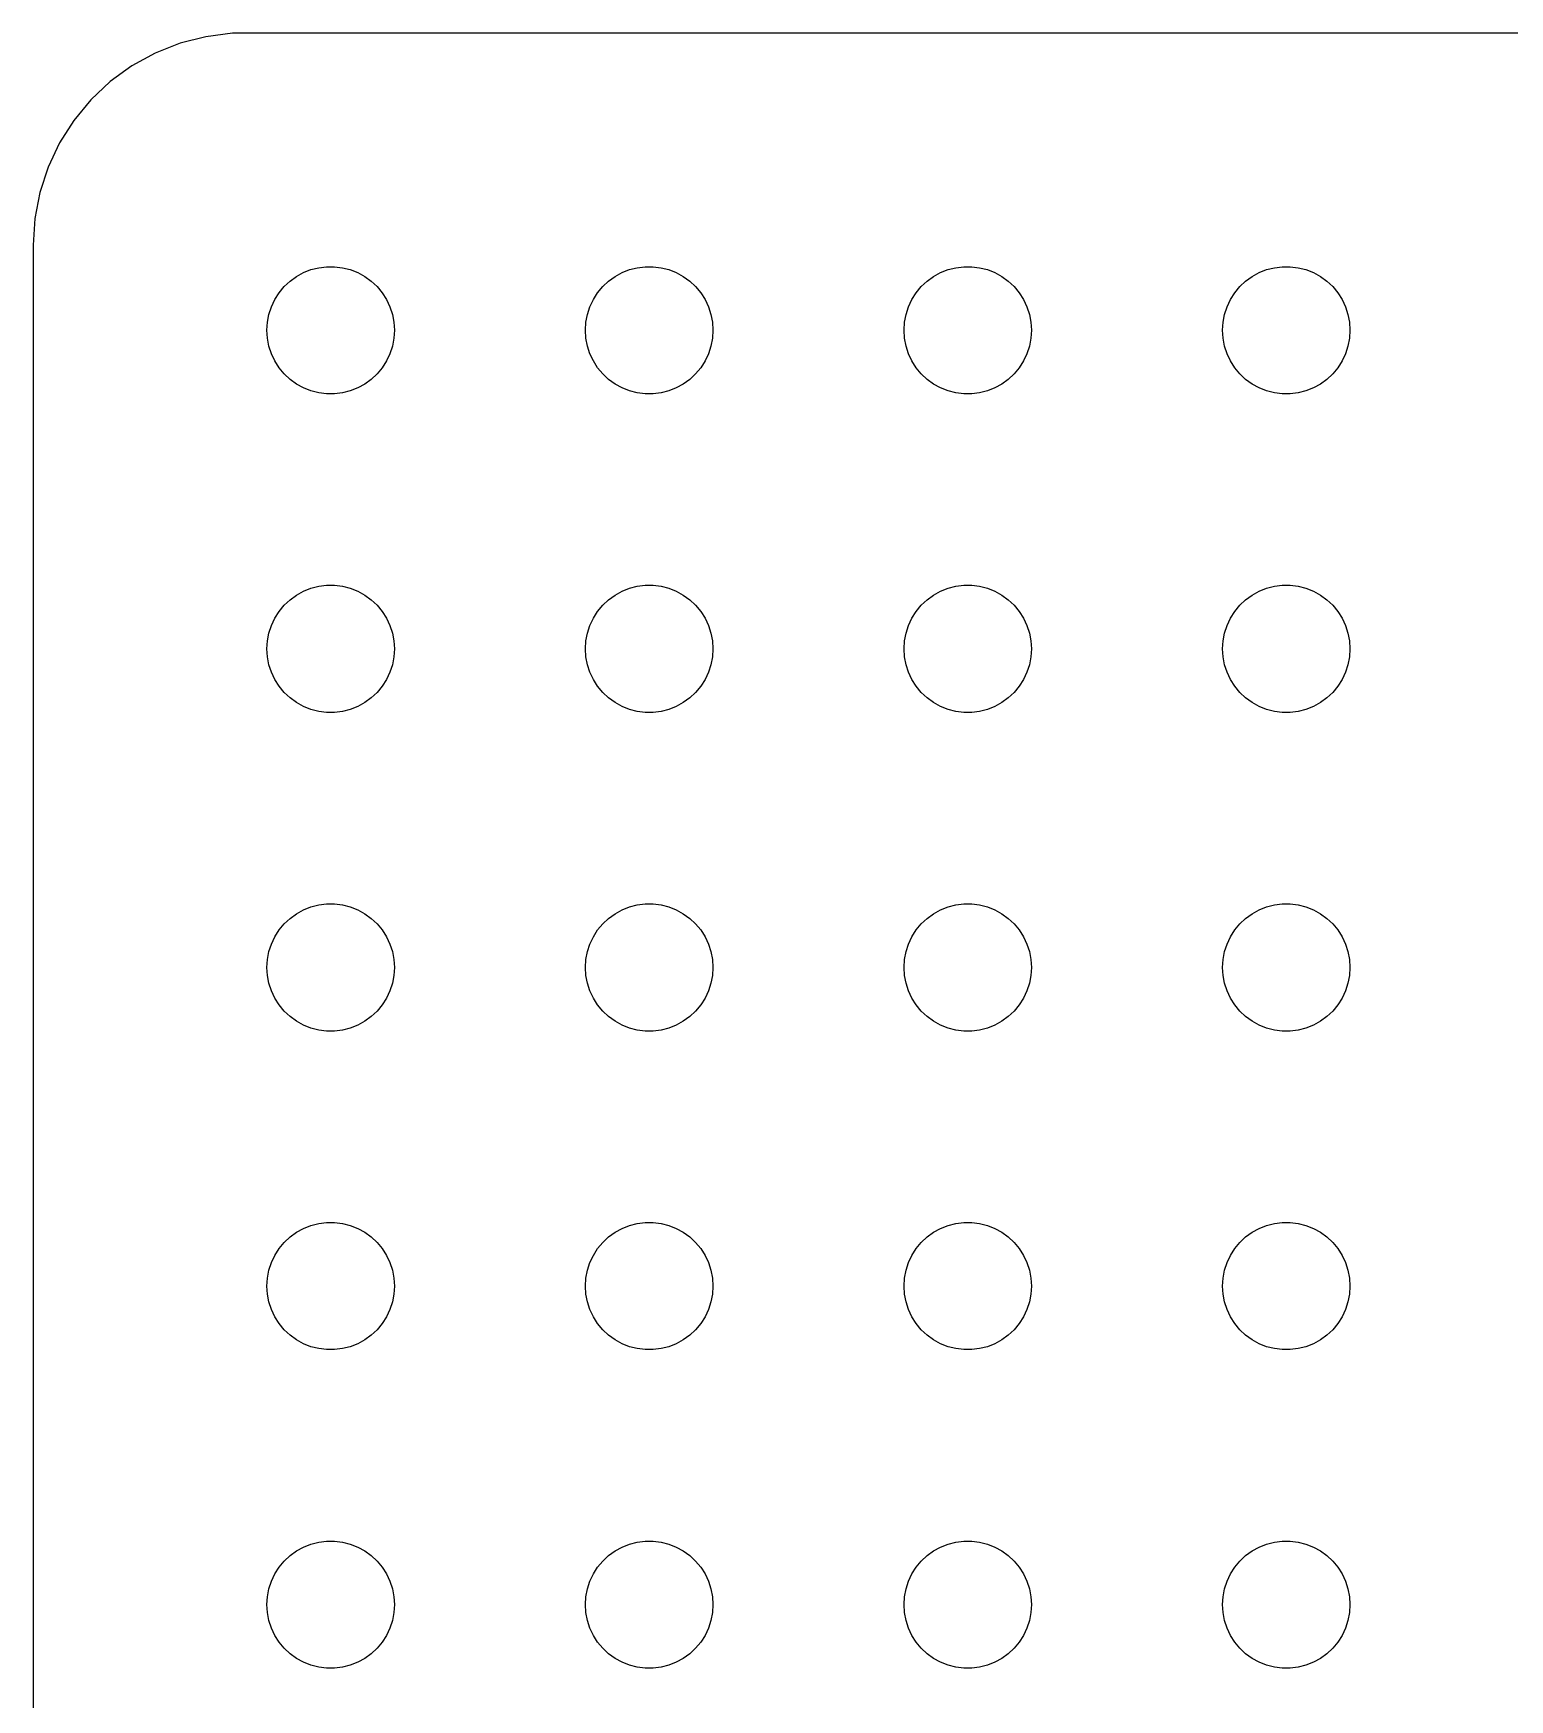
# Model space of a CAD drawing. Header units: metres. Extents: x -37 to 37, y 215 to 541.
# Drawn here: x -37 to -2.24, y 501.76 to 540.99 of the extents above; entities that cross this region are included whole.
import ezdxf

# ---------------------------------------------------------------- set-up
doc = ezdxf.new("R2010")
doc.units = ezdxf.units.M

msp = doc.modelspace()

# ---------------------------------------------------------------- linework, layer by layer
for p, q in [((-32.3139, 540.99), (-32.9369, 540.911)), ((32.3139, 540.99), (-32.3139, 540.99)), ((-33.5451, 540.755), (-34.1289, 540.524)), ((-32.9369, 540.911), (-33.5451, 540.755)), ((-34.6791, 540.222), (-35.1871, 539.853)), ((-34.1289, 540.524), (-34.6791, 540.222)), ((-35.1871, 539.853), (-35.6448, 539.423)), ((-35.6448, 539.423), (-36.0451, 538.939)), ((-36.0451, 538.939), (-36.3815, 538.409)), ((-36.3815, 538.409), (-36.6489, 537.841)), ((-36.6489, 537.841), (-36.8429, 537.243)), ((-36.8429, 537.243), (-36.9606, 536.627)), ((-36.9606, 536.627), (-37, 536)), ((-37, 536), (-37, 472)), ((-30.4635, 535.427), (-30.2811, 535.473)), ((-30.2811, 535.473), (-30.0942, 535.497)), ((-30.0942, 535.497), (-29.9058, 535.497)), ((-29.9058, 535.497), (-29.7189, 535.473)), ((-29.7189, 535.473), (-29.5365, 535.427)), ((-22.9635, 535.427), (-22.7811, 535.473)), ((-22.7811, 535.473), (-22.5942, 535.497)), ((-22.5942, 535.497), (-22.4058, 535.497)), ((-22.4058, 535.497), (-22.2189, 535.473)), ((-22.2189, 535.473), (-22.0365, 535.427)), ((-15.4635, 535.427), (-15.2811, 535.473)), ((-15.2811, 535.473), (-15.0942, 535.497)), ((-15.0942, 535.497), (-14.9058, 535.497)), ((-14.9058, 535.497), (-14.7189, 535.473)), ((-14.7189, 535.473), (-14.5365, 535.427)), ((-7.96352, 535.427), (-7.78107, 535.473)), ((-7.78107, 535.473), (-7.59418, 535.497)), ((-7.59418, 535.497), (-7.40581, 535.497)), ((-7.40581, 535.497), (-7.21892, 535.473)), ((-7.21892, 535.473), (-7.03647, 535.427)), ((-31.0934, 535.027), (-30.9561, 535.156)), ((-30.9561, 535.156), (-30.8037, 535.266)), ((-30.8037, 535.266), (-30.6387, 535.357)), ((-30.6387, 535.357), (-30.4635, 535.427)), ((-29.5365, 535.427), (-29.3613, 535.357)), ((-29.3613, 535.357), (-29.1963, 535.266)), ((-29.1963, 535.266), (-29.0439, 535.156)), ((-29.0439, 535.156), (-28.9065, 535.027)), ((-23.5934, 535.027), (-23.4561, 535.156)), ((-23.4561, 535.156), (-23.3037, 535.266)), ((-23.3037, 535.266), (-23.1387, 535.357)), ((-23.1387, 535.357), (-22.9635, 535.427)), ((-22.0365, 535.427), (-21.8613, 535.357)), ((-21.8613, 535.357), (-21.6963, 535.266)), ((-21.6963, 535.266), (-21.5439, 535.156)), ((-21.5439, 535.156), (-21.4065, 535.027)), ((-16.0934, 535.027), (-15.9561, 535.156)), ((-15.9561, 535.156), (-15.8037, 535.266)), ((-15.8037, 535.266), (-15.6387, 535.357)), ((-15.6387, 535.357), (-15.4635, 535.427)), ((-14.5365, 535.427), (-14.3613, 535.357)), ((-14.3613, 535.357), (-14.1963, 535.266)), ((-14.1963, 535.266), (-14.0439, 535.156)), ((-14.0439, 535.156), (-13.9065, 535.027)), ((-8.59344, 535.027), (-8.45613, 535.156)), ((-8.45613, 535.156), (-8.30373, 535.266)), ((-8.30373, 535.266), (-8.13866, 535.357)), ((-8.13866, 535.357), (-7.96352, 535.427)), ((-7.03647, 535.427), (-6.86133, 535.357)), ((-6.86133, 535.357), (-6.69626, 535.266)), ((-6.69626, 535.266), (-6.54385, 535.156)), ((-6.54385, 535.156), (-6.40654, 535.027)), ((-31.3947, 534.552), (-31.3145, 534.723)), ((-31.3145, 534.723), (-31.2135, 534.882)), ((-31.2135, 534.882), (-31.0934, 535.027)), ((-28.9065, 535.027), (-28.7865, 534.882)), ((-28.7865, 534.882), (-28.6855, 534.723)), ((-28.6855, 534.723), (-28.6053, 534.552)), ((-23.8947, 534.552), (-23.8145, 534.723)), ((-23.8145, 534.723), (-23.7135, 534.882)), ((-23.7135, 534.882), (-23.5934, 535.027)), ((-21.4065, 535.027), (-21.2865, 534.882)), ((-21.2865, 534.882), (-21.1855, 534.723)), ((-21.1855, 534.723), (-21.1053, 534.552)), ((-16.3947, 534.552), (-16.3145, 534.723)), ((-16.3145, 534.723), (-16.2135, 534.882)), ((-16.2135, 534.882), (-16.0934, 535.027)), ((-13.9065, 535.027), (-13.7865, 534.882)), ((-13.7865, 534.882), (-13.6855, 534.723)), ((-13.6855, 534.723), (-13.6053, 534.552)), ((-8.89465, 534.552), (-8.81445, 534.723)), ((-8.81445, 534.723), (-8.71352, 534.882)), ((-8.71352, 534.882), (-8.59344, 535.027)), ((-6.40654, 535.027), (-6.28647, 534.882)), ((-6.28647, 534.882), (-6.18553, 534.723)), ((-6.18553, 534.723), (-6.10533, 534.552)), ((-31.4882, 534.188), (-31.4529, 534.373)), ((-31.4529, 534.373), (-31.3947, 534.552)), ((-28.6053, 534.552), (-28.5471, 534.373)), ((-28.5471, 534.373), (-28.5118, 534.188)), ((-23.9882, 534.188), (-23.9529, 534.373)), ((-23.9529, 534.373), (-23.8947, 534.552)), ((-21.1053, 534.552), (-21.0471, 534.373)), ((-21.0471, 534.373), (-21.0118, 534.188)), ((-16.4882, 534.188), (-16.4529, 534.373)), ((-16.4529, 534.373), (-16.3947, 534.552)), ((-13.6053, 534.552), (-13.5471, 534.373)), ((-13.5471, 534.373), (-13.5118, 534.188)), ((-8.98816, 534.188), (-8.95287, 534.373)), ((-8.95287, 534.373), (-8.89465, 534.552)), ((-6.10533, 534.552), (-6.04712, 534.373)), ((-6.04712, 534.373), (-6.01183, 534.188)), ((-31.5, 534), (-31.4882, 534.188)), ((-31.4882, 533.812), (-31.5, 534)), ((-28.5118, 534.188), (-28.5, 534)), ((-28.5, 534), (-28.5118, 533.812)), ((-24, 534), (-23.9882, 534.188)), ((-23.9882, 533.812), (-24, 534)), ((-21.0118, 534.188), (-21, 534)), ((-21, 534), (-21.0118, 533.812)), ((-16.5, 534), (-16.4882, 534.188)), ((-16.4882, 533.812), (-16.5, 534)), ((-13.5118, 534.188), (-13.5, 534)), ((-13.5, 534), (-13.5118, 533.812)), ((-9, 534), (-8.98816, 534.188)), ((-8.98816, 533.812), (-9, 534)), ((-6.01183, 534.188), (-6, 534)), ((-6, 534), (-6.01183, 533.812)), ((-31.4529, 533.627), (-31.4882, 533.812)), ((-31.3947, 533.448), (-31.4529, 533.627)), ((-28.5471, 533.627), (-28.6053, 533.448)), ((-28.5118, 533.812), (-28.5471, 533.627)), ((-23.9529, 533.627), (-23.9882, 533.812)), ((-23.8947, 533.448), (-23.9529, 533.627)), ((-21.0471, 533.627), (-21.1053, 533.448)), ((-21.0118, 533.812), (-21.0471, 533.627)), ((-16.4529, 533.627), (-16.4882, 533.812)), ((-16.3947, 533.448), (-16.4529, 533.627)), ((-13.5471, 533.627), (-13.6053, 533.448)), ((-13.5118, 533.812), (-13.5471, 533.627)), ((-8.95287, 533.627), (-8.98816, 533.812)), ((-8.89465, 533.448), (-8.95287, 533.627)), ((-6.04712, 533.627), (-6.10533, 533.448)), ((-6.01183, 533.812), (-6.04712, 533.627)), ((-31.3145, 533.277), (-31.3947, 533.448)), ((-31.2135, 533.118), (-31.3145, 533.277)), ((-31.0934, 532.973), (-31.2135, 533.118)), ((-28.7865, 533.118), (-28.9065, 532.973)), ((-28.6855, 533.277), (-28.7865, 533.118)), ((-28.6053, 533.448), (-28.6855, 533.277)), ((-23.8145, 533.277), (-23.8947, 533.448)), ((-23.7135, 533.118), (-23.8145, 533.277)), ((-23.5934, 532.973), (-23.7135, 533.118)), ((-21.2865, 533.118), (-21.4065, 532.973)), ((-21.1855, 533.277), (-21.2865, 533.118)), ((-21.1053, 533.448), (-21.1855, 533.277)), ((-16.3145, 533.277), (-16.3947, 533.448)), ((-16.2135, 533.118), (-16.3145, 533.277)), ((-16.0934, 532.973), (-16.2135, 533.118)), ((-13.7865, 533.118), (-13.9065, 532.973)), ((-13.6855, 533.277), (-13.7865, 533.118)), ((-13.6053, 533.448), (-13.6855, 533.277)), ((-8.81445, 533.277), (-8.89465, 533.448)), ((-8.71352, 533.118), (-8.81445, 533.277)), ((-8.59344, 532.973), (-8.71352, 533.118)), ((-6.28647, 533.118), (-6.40654, 532.973)), ((-6.18553, 533.277), (-6.28647, 533.118)), ((-6.10533, 533.448), (-6.18553, 533.277)), ((-30.9561, 532.844), (-31.0934, 532.973)), ((-30.8037, 532.734), (-30.9561, 532.844)), ((-30.6387, 532.643), (-30.8037, 532.734)), ((-29.1963, 532.734), (-29.3613, 532.643)), ((-29.0439, 532.844), (-29.1963, 532.734)), ((-28.9065, 532.973), (-29.0439, 532.844)), ((-23.4561, 532.844), (-23.5934, 532.973)), ((-23.3037, 532.734), (-23.4561, 532.844)), ((-23.1387, 532.643), (-23.3037, 532.734)), ((-21.6963, 532.734), (-21.8613, 532.643)), ((-21.5439, 532.844), (-21.6963, 532.734)), ((-21.4065, 532.973), (-21.5439, 532.844)), ((-15.9561, 532.844), (-16.0934, 532.973)), ((-15.8037, 532.734), (-15.9561, 532.844)), ((-15.6387, 532.643), (-15.8037, 532.734)), ((-14.1963, 532.734), (-14.3613, 532.643)), ((-14.0439, 532.844), (-14.1963, 532.734)), ((-13.9065, 532.973), (-14.0439, 532.844)), ((-8.45613, 532.844), (-8.59344, 532.973)), ((-8.30373, 532.734), (-8.45613, 532.844)), ((-8.13866, 532.643), (-8.30373, 532.734)), ((-6.69626, 532.734), (-6.86133, 532.643)), ((-6.54385, 532.844), (-6.69626, 532.734)), ((-6.40654, 532.973), (-6.54385, 532.844)), ((-30.4635, 532.573), (-30.6387, 532.643)), ((-30.2811, 532.527), (-30.4635, 532.573)), ((-30.0942, 532.503), (-30.2811, 532.527)), ((-29.9058, 532.503), (-30.0942, 532.503)), ((-29.7189, 532.527), (-29.9058, 532.503)), ((-29.5365, 532.573), (-29.7189, 532.527)), ((-29.3613, 532.643), (-29.5365, 532.573)), ((-22.9635, 532.573), (-23.1387, 532.643)), ((-22.7811, 532.527), (-22.9635, 532.573)), ((-22.5942, 532.503), (-22.7811, 532.527)), ((-22.4058, 532.503), (-22.5942, 532.503)), ((-22.2189, 532.527), (-22.4058, 532.503)), ((-22.0365, 532.573), (-22.2189, 532.527)), ((-21.8613, 532.643), (-22.0365, 532.573)), ((-15.4635, 532.573), (-15.6387, 532.643)), ((-15.2811, 532.527), (-15.4635, 532.573)), ((-15.0942, 532.503), (-15.2811, 532.527)), ((-14.9058, 532.503), (-15.0942, 532.503)), ((-14.7189, 532.527), (-14.9058, 532.503)), ((-14.5365, 532.573), (-14.7189, 532.527)), ((-14.3613, 532.643), (-14.5365, 532.573)), ((-7.96352, 532.573), (-8.13866, 532.643)), ((-7.78107, 532.527), (-7.96352, 532.573)), ((-7.59418, 532.503), (-7.78107, 532.527)), ((-7.40581, 532.503), (-7.59418, 532.503)), ((-7.21892, 532.527), (-7.40581, 532.503)), ((-7.03647, 532.573), (-7.21892, 532.527)), ((-6.86133, 532.643), (-7.03647, 532.573)), ((-30.2811, 527.973), (-30.0942, 527.997)), ((-30.0942, 527.997), (-29.9058, 527.997)), ((-29.9058, 527.997), (-29.7189, 527.973)), ((-22.7811, 527.973), (-22.5942, 527.997)), ((-22.5942, 527.997), (-22.4058, 527.997)), ((-22.4058, 527.997), (-22.2189, 527.973)), ((-15.2811, 527.973), (-15.0942, 527.997)), ((-15.0942, 527.997), (-14.9058, 527.997)), ((-14.9058, 527.997), (-14.7189, 527.973)), ((-7.78107, 527.973), (-7.59418, 527.997)), ((-7.59418, 527.997), (-7.40581, 527.997)), ((-7.40581, 527.997), (-7.21892, 527.973)), ((-31.0934, 527.527), (-30.9561, 527.656)), ((-30.9561, 527.656), (-30.8037, 527.766)), ((-30.8037, 527.766), (-30.6387, 527.857)), ((-30.6387, 527.857), (-30.4635, 527.927)), ((-30.4635, 527.927), (-30.2811, 527.973)), ((-29.7189, 527.973), (-29.5365, 527.927)), ((-29.5365, 527.927), (-29.3613, 527.857)), ((-29.3613, 527.857), (-29.1963, 527.766)), ((-29.1963, 527.766), (-29.0439, 527.656)), ((-29.0439, 527.656), (-28.9065, 527.527)), ((-23.5934, 527.527), (-23.4561, 527.656)), ((-23.4561, 527.656), (-23.3037, 527.766)), ((-23.3037, 527.766), (-23.1387, 527.857)), ((-23.1387, 527.857), (-22.9635, 527.927)), ((-22.9635, 527.927), (-22.7811, 527.973)), ((-22.2189, 527.973), (-22.0365, 527.927)), ((-22.0365, 527.927), (-21.8613, 527.857)), ((-21.8613, 527.857), (-21.6963, 527.766)), ((-21.6963, 527.766), (-21.5439, 527.656)), ((-21.5439, 527.656), (-21.4065, 527.527)), ((-16.0934, 527.527), (-15.9561, 527.656)), ((-15.9561, 527.656), (-15.8037, 527.766)), ((-15.8037, 527.766), (-15.6387, 527.857)), ((-15.6387, 527.857), (-15.4635, 527.927)), ((-15.4635, 527.927), (-15.2811, 527.973)), ((-14.7189, 527.973), (-14.5365, 527.927)), ((-14.5365, 527.927), (-14.3613, 527.857)), ((-14.3613, 527.857), (-14.1963, 527.766)), ((-14.1963, 527.766), (-14.0439, 527.656)), ((-14.0439, 527.656), (-13.9065, 527.527)), ((-8.59344, 527.527), (-8.45613, 527.656)), ((-8.45613, 527.656), (-8.30373, 527.766)), ((-8.30373, 527.766), (-8.13866, 527.857)), ((-8.13866, 527.857), (-7.96352, 527.927)), ((-7.96352, 527.927), (-7.78107, 527.973)), ((-7.21892, 527.973), (-7.03647, 527.927)), ((-7.03647, 527.927), (-6.86133, 527.857)), ((-6.86133, 527.857), (-6.69626, 527.766)), ((-6.69626, 527.766), (-6.54385, 527.656)), ((-6.54385, 527.656), (-6.40654, 527.527)), ((-31.3947, 527.052), (-31.3145, 527.223)), ((-31.3145, 527.223), (-31.2135, 527.382)), ((-31.2135, 527.382), (-31.0934, 527.527)), ((-28.9065, 527.527), (-28.7865, 527.382)), ((-28.7865, 527.382), (-28.6855, 527.223)), ((-28.6855, 527.223), (-28.6053, 527.052)), ((-23.8947, 527.052), (-23.8145, 527.223)), ((-23.8145, 527.223), (-23.7135, 527.382)), ((-23.7135, 527.382), (-23.5934, 527.527)), ((-21.4065, 527.527), (-21.2865, 527.382)), ((-21.2865, 527.382), (-21.1855, 527.223)), ((-21.1855, 527.223), (-21.1053, 527.052)), ((-16.3947, 527.052), (-16.3145, 527.223)), ((-16.3145, 527.223), (-16.2135, 527.382)), ((-16.2135, 527.382), (-16.0934, 527.527)), ((-13.9065, 527.527), (-13.7865, 527.382)), ((-13.7865, 527.382), (-13.6855, 527.223)), ((-13.6855, 527.223), (-13.6053, 527.052)), ((-8.89465, 527.052), (-8.81445, 527.223)), ((-8.81445, 527.223), (-8.71352, 527.382)), ((-8.71352, 527.382), (-8.59344, 527.527)), ((-6.40654, 527.527), (-6.28647, 527.382)), ((-6.28647, 527.382), (-6.18553, 527.223)), ((-6.18553, 527.223), (-6.10533, 527.052)), ((-31.4882, 526.688), (-31.4529, 526.873)), ((-31.4529, 526.873), (-31.3947, 527.052)), ((-28.6053, 527.052), (-28.5471, 526.873)), ((-28.5471, 526.873), (-28.5118, 526.688)), ((-23.9882, 526.688), (-23.9529, 526.873)), ((-23.9529, 526.873), (-23.8947, 527.052)), ((-21.1053, 527.052), (-21.0471, 526.873)), ((-21.0471, 526.873), (-21.0118, 526.688)), ((-16.4882, 526.688), (-16.4529, 526.873)), ((-16.4529, 526.873), (-16.3947, 527.052)), ((-13.6053, 527.052), (-13.5471, 526.873)), ((-13.5471, 526.873), (-13.5118, 526.688)), ((-8.98816, 526.688), (-8.95287, 526.873)), ((-8.95287, 526.873), (-8.89465, 527.052)), ((-6.10533, 527.052), (-6.04712, 526.873)), ((-6.04712, 526.873), (-6.01183, 526.688)), ((-31.5, 526.5), (-31.4882, 526.688)), ((-31.4882, 526.312), (-31.5, 526.5)), ((-28.5118, 526.688), (-28.5, 526.5)), ((-28.5, 526.5), (-28.5118, 526.312)), ((-24, 526.5), (-23.9882, 526.688)), ((-23.9882, 526.312), (-24, 526.5)), ((-21.0118, 526.688), (-21, 526.5)), ((-21, 526.5), (-21.0118, 526.312)), ((-16.5, 526.5), (-16.4882, 526.688)), ((-16.4882, 526.312), (-16.5, 526.5)), ((-13.5118, 526.688), (-13.5, 526.5)), ((-13.5, 526.5), (-13.5118, 526.312)), ((-9, 526.5), (-8.98816, 526.688)), ((-8.98816, 526.312), (-9, 526.5)), ((-6.01183, 526.688), (-6, 526.5)), ((-6, 526.5), (-6.01183, 526.312)), ((-31.4529, 526.127), (-31.4882, 526.312)), ((-31.3947, 525.948), (-31.4529, 526.127)), ((-28.5471, 526.127), (-28.6053, 525.948)), ((-28.5118, 526.312), (-28.5471, 526.127)), ((-23.9529, 526.127), (-23.9882, 526.312)), ((-23.8947, 525.948), (-23.9529, 526.127)), ((-21.0471, 526.127), (-21.1053, 525.948)), ((-21.0118, 526.312), (-21.0471, 526.127)), ((-16.4529, 526.127), (-16.4882, 526.312)), ((-16.3947, 525.948), (-16.4529, 526.127)), ((-13.5471, 526.127), (-13.6053, 525.948)), ((-13.5118, 526.312), (-13.5471, 526.127)), ((-8.95287, 526.127), (-8.98816, 526.312)), ((-8.89465, 525.948), (-8.95287, 526.127)), ((-6.04712, 526.127), (-6.10533, 525.948)), ((-6.01183, 526.312), (-6.04712, 526.127)), ((-31.3145, 525.777), (-31.3947, 525.948)), ((-31.2135, 525.618), (-31.3145, 525.777)), ((-28.6855, 525.777), (-28.7865, 525.618)), ((-28.6053, 525.948), (-28.6855, 525.777)), ((-23.8145, 525.777), (-23.8947, 525.948)), ((-23.7135, 525.618), (-23.8145, 525.777)), ((-21.1855, 525.777), (-21.2865, 525.618)), ((-21.1053, 525.948), (-21.1855, 525.777)), ((-16.3145, 525.777), (-16.3947, 525.948)), ((-16.2135, 525.618), (-16.3145, 525.777)), ((-13.6855, 525.777), (-13.7865, 525.618)), ((-13.6053, 525.948), (-13.6855, 525.777)), ((-8.81445, 525.777), (-8.89465, 525.948)), ((-8.71352, 525.618), (-8.81445, 525.777)), ((-6.18553, 525.777), (-6.28647, 525.618)), ((-6.10533, 525.948), (-6.18553, 525.777)), ((-31.0934, 525.473), (-31.2135, 525.618)), ((-30.9561, 525.344), (-31.0934, 525.473)), ((-30.8037, 525.234), (-30.9561, 525.344)), ((-29.0439, 525.344), (-29.1963, 525.234)), ((-28.9065, 525.473), (-29.0439, 525.344)), ((-28.7865, 525.618), (-28.9065, 525.473)), ((-23.5934, 525.473), (-23.7135, 525.618)), ((-23.4561, 525.344), (-23.5934, 525.473)), ((-23.3037, 525.234), (-23.4561, 525.344)), ((-21.5439, 525.344), (-21.6963, 525.234)), ((-21.4065, 525.473), (-21.5439, 525.344)), ((-21.2865, 525.618), (-21.4065, 525.473)), ((-16.0934, 525.473), (-16.2135, 525.618)), ((-15.9561, 525.344), (-16.0934, 525.473)), ((-15.8037, 525.234), (-15.9561, 525.344)), ((-14.0439, 525.344), (-14.1963, 525.234)), ((-13.9065, 525.473), (-14.0439, 525.344)), ((-13.7865, 525.618), (-13.9065, 525.473)), ((-8.59344, 525.473), (-8.71352, 525.618)), ((-8.45613, 525.344), (-8.59344, 525.473)), ((-8.30373, 525.234), (-8.45613, 525.344)), ((-6.54385, 525.344), (-6.69626, 525.234)), ((-6.40654, 525.473), (-6.54385, 525.344)), ((-6.28647, 525.618), (-6.40654, 525.473)), ((-30.6387, 525.143), (-30.8037, 525.234)), ((-30.4635, 525.073), (-30.6387, 525.143)), ((-30.2811, 525.027), (-30.4635, 525.073)), ((-30.0942, 525.003), (-30.2811, 525.027)), ((-29.9058, 525.003), (-30.0942, 525.003)), ((-29.7189, 525.027), (-29.9058, 525.003)), ((-29.5365, 525.073), (-29.7189, 525.027)), ((-29.3613, 525.143), (-29.5365, 525.073)), ((-29.1963, 525.234), (-29.3613, 525.143)), ((-23.1387, 525.143), (-23.3037, 525.234)), ((-22.9635, 525.073), (-23.1387, 525.143)), ((-22.7811, 525.027), (-22.9635, 525.073)), ((-22.5942, 525.003), (-22.7811, 525.027)), ((-22.4058, 525.003), (-22.5942, 525.003)), ((-22.2189, 525.027), (-22.4058, 525.003)), ((-22.0365, 525.073), (-22.2189, 525.027)), ((-21.8613, 525.143), (-22.0365, 525.073)), ((-21.6963, 525.234), (-21.8613, 525.143)), ((-15.6387, 525.143), (-15.8037, 525.234)), ((-15.4635, 525.073), (-15.6387, 525.143)), ((-15.2811, 525.027), (-15.4635, 525.073)), ((-15.0942, 525.003), (-15.2811, 525.027)), ((-14.9058, 525.003), (-15.0942, 525.003)), ((-14.7189, 525.027), (-14.9058, 525.003)), ((-14.5365, 525.073), (-14.7189, 525.027)), ((-14.3613, 525.143), (-14.5365, 525.073)), ((-14.1963, 525.234), (-14.3613, 525.143)), ((-8.13866, 525.143), (-8.30373, 525.234)), ((-7.96352, 525.073), (-8.13866, 525.143)), ((-7.78107, 525.027), (-7.96352, 525.073)), ((-7.59418, 525.003), (-7.78107, 525.027)), ((-7.40581, 525.003), (-7.59418, 525.003)), ((-7.21892, 525.027), (-7.40581, 525.003)), ((-7.03647, 525.073), (-7.21892, 525.027)), ((-6.86133, 525.143), (-7.03647, 525.073)), ((-6.69626, 525.234), (-6.86133, 525.143)), ((-31.0934, 520.027), (-30.9561, 520.156)), ((-30.9561, 520.156), (-30.8037, 520.266)), ((-30.8037, 520.266), (-30.6387, 520.357)), ((-30.6387, 520.357), (-30.4635, 520.427)), ((-30.4635, 520.427), (-30.2811, 520.473)), ((-30.2811, 520.473), (-30.0942, 520.497)), ((-30.0942, 520.497), (-29.9058, 520.497)), ((-29.9058, 520.497), (-29.7189, 520.473)), ((-29.7189, 520.473), (-29.5365, 520.427)), ((-29.5365, 520.427), (-29.3613, 520.357)), ((-29.3613, 520.357), (-29.1963, 520.266)), ((-29.1963, 520.266), (-29.0439, 520.156)), ((-29.0439, 520.156), (-28.9065, 520.027)), ((-23.5934, 520.027), (-23.4561, 520.156)), ((-23.4561, 520.156), (-23.3037, 520.266)), ((-23.3037, 520.266), (-23.1387, 520.357)), ((-23.1387, 520.357), (-22.9635, 520.427)), ((-22.9635, 520.427), (-22.7811, 520.473)), ((-22.7811, 520.473), (-22.5942, 520.497)), ((-22.5942, 520.497), (-22.4058, 520.497)), ((-22.4058, 520.497), (-22.2189, 520.473)), ((-22.2189, 520.473), (-22.0365, 520.427)), ((-22.0365, 520.427), (-21.8613, 520.357)), ((-21.8613, 520.357), (-21.6963, 520.266)), ((-21.6963, 520.266), (-21.5439, 520.156)), ((-21.5439, 520.156), (-21.4065, 520.027)), ((-16.0934, 520.027), (-15.9561, 520.156)), ((-15.9561, 520.156), (-15.8037, 520.266)), ((-15.8037, 520.266), (-15.6387, 520.357)), ((-15.6387, 520.357), (-15.4635, 520.427)), ((-15.4635, 520.427), (-15.2811, 520.473)), ((-15.2811, 520.473), (-15.0942, 520.497)), ((-15.0942, 520.497), (-14.9058, 520.497)), ((-14.9058, 520.497), (-14.7189, 520.473)), ((-14.7189, 520.473), (-14.5365, 520.427)), ((-14.5365, 520.427), (-14.3613, 520.357)), ((-14.3613, 520.357), (-14.1963, 520.266)), ((-14.1963, 520.266), (-14.0439, 520.156)), ((-14.0439, 520.156), (-13.9065, 520.027)), ((-8.59344, 520.027), (-8.45613, 520.156)), ((-8.45613, 520.156), (-8.30373, 520.266)), ((-8.30373, 520.266), (-8.13866, 520.357)), ((-8.13866, 520.357), (-7.96352, 520.427)), ((-7.96352, 520.427), (-7.78107, 520.473)), ((-7.78107, 520.473), (-7.59418, 520.497)), ((-7.59418, 520.497), (-7.40581, 520.497)), ((-7.40581, 520.497), (-7.21892, 520.473)), ((-7.21892, 520.473), (-7.03647, 520.427)), ((-7.03647, 520.427), (-6.86133, 520.357)), ((-6.86133, 520.357), (-6.69626, 520.266)), ((-6.69626, 520.266), (-6.54385, 520.156)), ((-6.54385, 520.156), (-6.40654, 520.027)), ((-31.3145, 519.723), (-31.2135, 519.882)), ((-31.2135, 519.882), (-31.0934, 520.027)), ((-28.9065, 520.027), (-28.7865, 519.882)), ((-28.7865, 519.882), (-28.6855, 519.723)), ((-23.8145, 519.723), (-23.7135, 519.882)), ((-23.7135, 519.882), (-23.5934, 520.027)), ((-21.4065, 520.027), (-21.2865, 519.882)), ((-21.2865, 519.882), (-21.1855, 519.723)), ((-16.3145, 519.723), (-16.2135, 519.882)), ((-16.2135, 519.882), (-16.0934, 520.027)), ((-13.9065, 520.027), (-13.7865, 519.882)), ((-13.7865, 519.882), (-13.6855, 519.723)), ((-8.81445, 519.723), (-8.71352, 519.882)), ((-8.71352, 519.882), (-8.59344, 520.027)), ((-6.40654, 520.027), (-6.28647, 519.882)), ((-6.28647, 519.882), (-6.18553, 519.723)), ((-31.4882, 519.188), (-31.4529, 519.373)), ((-31.4529, 519.373), (-31.3947, 519.552)), ((-31.3947, 519.552), (-31.3145, 519.723)), ((-28.6855, 519.723), (-28.6053, 519.552)), ((-28.6053, 519.552), (-28.5471, 519.373)), ((-28.5471, 519.373), (-28.5118, 519.188)), ((-23.9882, 519.188), (-23.9529, 519.373)), ((-23.9529, 519.373), (-23.8947, 519.552)), ((-23.8947, 519.552), (-23.8145, 519.723)), ((-21.1855, 519.723), (-21.1053, 519.552)), ((-21.1053, 519.552), (-21.0471, 519.373)), ((-21.0471, 519.373), (-21.0118, 519.188)), ((-16.4882, 519.188), (-16.4529, 519.373)), ((-16.4529, 519.373), (-16.3947, 519.552)), ((-16.3947, 519.552), (-16.3145, 519.723)), ((-13.6855, 519.723), (-13.6053, 519.552)), ((-13.6053, 519.552), (-13.5471, 519.373)), ((-13.5471, 519.373), (-13.5118, 519.188)), ((-8.98816, 519.188), (-8.95287, 519.373)), ((-8.95287, 519.373), (-8.89465, 519.552)), ((-8.89465, 519.552), (-8.81445, 519.723)), ((-6.18553, 519.723), (-6.10533, 519.552)), ((-6.10533, 519.552), (-6.04712, 519.373)), ((-6.04712, 519.373), (-6.01183, 519.188)), ((-31.5, 519), (-31.4882, 519.188)), ((-31.4882, 518.812), (-31.5, 519)), ((-28.5118, 519.188), (-28.5, 519)), ((-28.5, 519), (-28.5118, 518.812)), ((-24, 519), (-23.9882, 519.188)), ((-23.9882, 518.812), (-24, 519)), ((-21.0118, 519.188), (-21, 519)), ((-21, 519), (-21.0118, 518.812)), ((-16.5, 519), (-16.4882, 519.188)), ((-16.4882, 518.812), (-16.5, 519)), ((-13.5118, 519.188), (-13.5, 519)), ((-13.5, 519), (-13.5118, 518.812)), ((-9, 519), (-8.98816, 519.188)), ((-8.98816, 518.812), (-9, 519)), ((-6.01183, 519.188), (-6, 519)), ((-6, 519), (-6.01183, 518.812)), ((-31.4529, 518.627), (-31.4882, 518.812)), ((-31.3947, 518.448), (-31.4529, 518.627)), ((-28.5471, 518.627), (-28.6053, 518.448)), ((-28.5118, 518.812), (-28.5471, 518.627)), ((-23.9529, 518.627), (-23.9882, 518.812)), ((-23.8947, 518.448), (-23.9529, 518.627)), ((-21.0471, 518.627), (-21.1053, 518.448)), ((-21.0118, 518.812), (-21.0471, 518.627)), ((-16.4529, 518.627), (-16.4882, 518.812)), ((-16.3947, 518.448), (-16.4529, 518.627)), ((-13.5471, 518.627), (-13.6053, 518.448)), ((-13.5118, 518.812), (-13.5471, 518.627)), ((-8.95287, 518.627), (-8.98816, 518.812)), ((-8.89465, 518.448), (-8.95287, 518.627)), ((-6.04712, 518.627), (-6.10533, 518.448)), ((-6.01183, 518.812), (-6.04712, 518.627)), ((-31.3145, 518.277), (-31.3947, 518.448)), ((-31.2135, 518.118), (-31.3145, 518.277)), ((-28.6855, 518.277), (-28.7865, 518.118)), ((-28.6053, 518.448), (-28.6855, 518.277)), ((-23.8145, 518.277), (-23.8947, 518.448)), ((-23.7135, 518.118), (-23.8145, 518.277)), ((-21.1855, 518.277), (-21.2865, 518.118)), ((-21.1053, 518.448), (-21.1855, 518.277)), ((-16.3145, 518.277), (-16.3947, 518.448)), ((-16.2135, 518.118), (-16.3145, 518.277)), ((-13.6855, 518.277), (-13.7865, 518.118)), ((-13.6053, 518.448), (-13.6855, 518.277)), ((-8.81445, 518.277), (-8.89465, 518.448)), ((-8.71352, 518.118), (-8.81445, 518.277)), ((-6.18553, 518.277), (-6.28647, 518.118)), ((-6.10533, 518.448), (-6.18553, 518.277)), ((-31.0934, 517.973), (-31.2135, 518.118)), ((-30.9561, 517.844), (-31.0934, 517.973)), ((-30.8037, 517.734), (-30.9561, 517.844)), ((-29.0439, 517.844), (-29.1963, 517.734)), ((-28.9065, 517.973), (-29.0439, 517.844)), ((-28.7865, 518.118), (-28.9065, 517.973)), ((-23.5934, 517.973), (-23.7135, 518.118)), ((-23.4561, 517.844), (-23.5934, 517.973)), ((-23.3037, 517.734), (-23.4561, 517.844)), ((-21.5439, 517.844), (-21.6963, 517.734)), ((-21.4065, 517.973), (-21.5439, 517.844)), ((-21.2865, 518.118), (-21.4065, 517.973)), ((-16.0934, 517.973), (-16.2135, 518.118)), ((-15.9561, 517.844), (-16.0934, 517.973)), ((-15.8037, 517.734), (-15.9561, 517.844)), ((-14.0439, 517.844), (-14.1963, 517.734)), ((-13.9065, 517.973), (-14.0439, 517.844)), ((-13.7865, 518.118), (-13.9065, 517.973)), ((-8.59344, 517.973), (-8.71352, 518.118)), ((-8.45613, 517.844), (-8.59344, 517.973)), ((-8.30373, 517.734), (-8.45613, 517.844)), ((-6.54385, 517.844), (-6.69626, 517.734)), ((-6.40654, 517.973), (-6.54385, 517.844)), ((-6.28647, 518.118), (-6.40654, 517.973)), ((-30.6387, 517.643), (-30.8037, 517.734)), ((-30.4635, 517.573), (-30.6387, 517.643)), ((-30.2811, 517.527), (-30.4635, 517.573)), ((-30.0942, 517.503), (-30.2811, 517.527)), ((-29.9058, 517.503), (-30.0942, 517.503)), ((-29.7189, 517.527), (-29.9058, 517.503)), ((-29.5365, 517.573), (-29.7189, 517.527)), ((-29.3613, 517.643), (-29.5365, 517.573)), ((-29.1963, 517.734), (-29.3613, 517.643)), ((-23.1387, 517.643), (-23.3037, 517.734)), ((-22.9635, 517.573), (-23.1387, 517.643)), ((-22.7811, 517.527), (-22.9635, 517.573)), ((-22.5942, 517.503), (-22.7811, 517.527)), ((-22.4058, 517.503), (-22.5942, 517.503)), ((-22.2189, 517.527), (-22.4058, 517.503)), ((-22.0365, 517.573), (-22.2189, 517.527)), ((-21.8613, 517.643), (-22.0365, 517.573)), ((-21.6963, 517.734), (-21.8613, 517.643)), ((-15.6387, 517.643), (-15.8037, 517.734)), ((-15.4635, 517.573), (-15.6387, 517.643)), ((-15.2811, 517.527), (-15.4635, 517.573)), ((-15.0942, 517.503), (-15.2811, 517.527)), ((-14.9058, 517.503), (-15.0942, 517.503)), ((-14.7189, 517.527), (-14.9058, 517.503)), ((-14.5365, 517.573), (-14.7189, 517.527)), ((-14.3613, 517.643), (-14.5365, 517.573)), ((-14.1963, 517.734), (-14.3613, 517.643)), ((-8.13866, 517.643), (-8.30373, 517.734)), ((-7.96352, 517.573), (-8.13866, 517.643)), ((-7.78107, 517.527), (-7.96352, 517.573)), ((-7.59418, 517.503), (-7.78107, 517.527)), ((-7.40581, 517.503), (-7.59418, 517.503)), ((-7.21892, 517.527), (-7.40581, 517.503)), ((-7.03647, 517.573), (-7.21892, 517.527)), ((-6.86133, 517.643), (-7.03647, 517.573)), ((-6.69626, 517.734), (-6.86133, 517.643)), ((-30.9561, 512.656), (-30.8037, 512.766)), ((-30.8037, 512.766), (-30.6387, 512.857)), ((-30.6387, 512.857), (-30.4635, 512.927)), ((-30.4635, 512.927), (-30.2811, 512.973)), ((-30.2811, 512.973), (-30.0942, 512.997)), ((-30.0942, 512.997), (-29.9058, 512.997)), ((-29.9058, 512.997), (-29.7189, 512.973)), ((-29.7189, 512.973), (-29.5365, 512.927)), ((-29.5365, 512.927), (-29.3613, 512.857)), ((-29.3613, 512.857), (-29.1963, 512.766)), ((-29.1963, 512.766), (-29.0439, 512.656)), ((-23.4561, 512.656), (-23.3037, 512.766)), ((-23.3037, 512.766), (-23.1387, 512.857)), ((-23.1387, 512.857), (-22.9635, 512.927)), ((-22.9635, 512.927), (-22.7811, 512.973)), ((-22.7811, 512.973), (-22.5942, 512.997)), ((-22.5942, 512.997), (-22.4058, 512.997)), ((-22.4058, 512.997), (-22.2189, 512.973)), ((-22.2189, 512.973), (-22.0365, 512.927)), ((-22.0365, 512.927), (-21.8613, 512.857)), ((-21.8613, 512.857), (-21.6963, 512.766)), ((-21.6963, 512.766), (-21.5439, 512.656)), ((-15.9561, 512.656), (-15.8037, 512.766)), ((-15.8037, 512.766), (-15.6387, 512.857)), ((-15.6387, 512.857), (-15.4635, 512.927)), ((-15.4635, 512.927), (-15.2811, 512.973)), ((-15.2811, 512.973), (-15.0942, 512.997)), ((-15.0942, 512.997), (-14.9058, 512.997)), ((-14.9058, 512.997), (-14.7189, 512.973)), ((-14.7189, 512.973), (-14.5365, 512.927)), ((-14.5365, 512.927), (-14.3613, 512.857)), ((-14.3613, 512.857), (-14.1963, 512.766)), ((-14.1963, 512.766), (-14.0439, 512.656)), ((-8.45613, 512.656), (-8.30373, 512.766)), ((-8.30373, 512.766), (-8.13866, 512.857)), ((-8.13866, 512.857), (-7.96352, 512.927)), ((-7.96352, 512.927), (-7.78107, 512.973)), ((-7.78107, 512.973), (-7.59418, 512.997)), ((-7.59418, 512.997), (-7.40581, 512.997)), ((-7.40581, 512.997), (-7.21892, 512.973)), ((-7.21892, 512.973), (-7.03647, 512.927)), ((-7.03647, 512.927), (-6.86133, 512.857)), ((-6.86133, 512.857), (-6.69626, 512.766)), ((-6.69626, 512.766), (-6.54385, 512.656)), ((-31.3145, 512.223), (-31.2135, 512.382)), ((-31.2135, 512.382), (-31.0934, 512.527)), ((-31.0934, 512.527), (-30.9561, 512.656)), ((-29.0439, 512.656), (-28.9065, 512.527)), ((-28.9065, 512.527), (-28.7865, 512.382)), ((-28.7865, 512.382), (-28.6855, 512.223)), ((-23.8145, 512.223), (-23.7135, 512.382)), ((-23.7135, 512.382), (-23.5934, 512.527)), ((-23.5934, 512.527), (-23.4561, 512.656)), ((-21.5439, 512.656), (-21.4065, 512.527)), ((-21.4065, 512.527), (-21.2865, 512.382)), ((-21.2865, 512.382), (-21.1855, 512.223)), ((-16.3145, 512.223), (-16.2135, 512.382)), ((-16.2135, 512.382), (-16.0934, 512.527)), ((-16.0934, 512.527), (-15.9561, 512.656)), ((-14.0439, 512.656), (-13.9065, 512.527)), ((-13.9065, 512.527), (-13.7865, 512.382)), ((-13.7865, 512.382), (-13.6855, 512.223)), ((-8.81445, 512.223), (-8.71352, 512.382)), ((-8.71352, 512.382), (-8.59344, 512.527)), ((-8.59344, 512.527), (-8.45613, 512.656)), ((-6.54385, 512.656), (-6.40654, 512.527)), ((-6.40654, 512.527), (-6.28647, 512.382)), ((-6.28647, 512.382), (-6.18553, 512.223)), ((-31.4529, 511.873), (-31.3947, 512.052)), ((-31.3947, 512.052), (-31.3145, 512.223)), ((-28.6855, 512.223), (-28.6053, 512.052)), ((-28.6053, 512.052), (-28.5471, 511.873)), ((-23.9529, 511.873), (-23.8947, 512.052)), ((-23.8947, 512.052), (-23.8145, 512.223)), ((-21.1855, 512.223), (-21.1053, 512.052)), ((-21.1053, 512.052), (-21.0471, 511.873)), ((-16.4529, 511.873), (-16.3947, 512.052)), ((-16.3947, 512.052), (-16.3145, 512.223)), ((-13.6855, 512.223), (-13.6053, 512.052)), ((-13.6053, 512.052), (-13.5471, 511.873)), ((-8.95287, 511.873), (-8.89465, 512.052)), ((-8.89465, 512.052), (-8.81445, 512.223)), ((-6.18553, 512.223), (-6.10533, 512.052)), ((-6.10533, 512.052), (-6.04712, 511.873)), ((-31.5, 511.5), (-31.4882, 511.688)), ((-31.4882, 511.688), (-31.4529, 511.873)), ((-28.5471, 511.873), (-28.5118, 511.688)), ((-28.5118, 511.688), (-28.5, 511.5)), ((-24, 511.5), (-23.9882, 511.688)), ((-23.9882, 511.688), (-23.9529, 511.873)), ((-21.0471, 511.873), (-21.0118, 511.688)), ((-21.0118, 511.688), (-21, 511.5)), ((-16.5, 511.5), (-16.4882, 511.688)), ((-16.4882, 511.688), (-16.4529, 511.873)), ((-13.5471, 511.873), (-13.5118, 511.688)), ((-13.5118, 511.688), (-13.5, 511.5)), ((-9, 511.5), (-8.98816, 511.688)), ((-8.98816, 511.688), (-8.95287, 511.873)), ((-6.04712, 511.873), (-6.01183, 511.688)), ((-6.01183, 511.688), (-6, 511.5)), ((-31.4882, 511.312), (-31.5, 511.5)), ((-31.4529, 511.127), (-31.4882, 511.312)), ((-31.3947, 510.948), (-31.4529, 511.127)), ((-28.5471, 511.127), (-28.6053, 510.948)), ((-28.5118, 511.312), (-28.5471, 511.127)), ((-28.5, 511.5), (-28.5118, 511.312)), ((-23.9882, 511.312), (-24, 511.5)), ((-23.9529, 511.127), (-23.9882, 511.312)), ((-23.8947, 510.948), (-23.9529, 511.127)), ((-21.0471, 511.127), (-21.1053, 510.948)), ((-21.0118, 511.312), (-21.0471, 511.127)), ((-21, 511.5), (-21.0118, 511.312)), ((-16.4882, 511.312), (-16.5, 511.5)), ((-16.4529, 511.127), (-16.4882, 511.312)), ((-16.3947, 510.948), (-16.4529, 511.127)), ((-13.5471, 511.127), (-13.6053, 510.948)), ((-13.5118, 511.312), (-13.5471, 511.127)), ((-13.5, 511.5), (-13.5118, 511.312)), ((-8.98816, 511.312), (-9, 511.5)), ((-8.95287, 511.127), (-8.98816, 511.312)), ((-8.89465, 510.948), (-8.95287, 511.127)), ((-6.04712, 511.127), (-6.10533, 510.948)), ((-6.01183, 511.312), (-6.04712, 511.127)), ((-6, 511.5), (-6.01183, 511.312)), ((-31.3145, 510.777), (-31.3947, 510.948)), ((-31.2135, 510.618), (-31.3145, 510.777)), ((-28.6855, 510.777), (-28.7865, 510.618)), ((-28.6053, 510.948), (-28.6855, 510.777)), ((-23.8145, 510.777), (-23.8947, 510.948)), ((-23.7135, 510.618), (-23.8145, 510.777)), ((-21.1855, 510.777), (-21.2865, 510.618)), ((-21.1053, 510.948), (-21.1855, 510.777)), ((-16.3145, 510.777), (-16.3947, 510.948)), ((-16.2135, 510.618), (-16.3145, 510.777)), ((-13.6855, 510.777), (-13.7865, 510.618)), ((-13.6053, 510.948), (-13.6855, 510.777)), ((-8.81445, 510.777), (-8.89465, 510.948)), ((-8.71352, 510.618), (-8.81445, 510.777)), ((-6.18553, 510.777), (-6.28647, 510.618)), ((-6.10533, 510.948), (-6.18553, 510.777)), ((-31.0934, 510.473), (-31.2135, 510.618)), ((-30.9561, 510.344), (-31.0934, 510.473)), ((-30.8037, 510.234), (-30.9561, 510.344)), ((-29.0439, 510.344), (-29.1963, 510.234)), ((-28.9065, 510.473), (-29.0439, 510.344)), ((-28.7865, 510.618), (-28.9065, 510.473)), ((-23.5934, 510.473), (-23.7135, 510.618)), ((-23.4561, 510.344), (-23.5934, 510.473)), ((-23.3037, 510.234), (-23.4561, 510.344)), ((-21.5439, 510.344), (-21.6963, 510.234)), ((-21.4065, 510.473), (-21.5439, 510.344)), ((-21.2865, 510.618), (-21.4065, 510.473)), ((-16.0934, 510.473), (-16.2135, 510.618)), ((-15.9561, 510.344), (-16.0934, 510.473)), ((-15.8037, 510.234), (-15.9561, 510.344)), ((-14.0439, 510.344), (-14.1963, 510.234)), ((-13.9065, 510.473), (-14.0439, 510.344)), ((-13.7865, 510.618), (-13.9065, 510.473)), ((-8.59344, 510.473), (-8.71352, 510.618)), ((-8.45613, 510.344), (-8.59344, 510.473)), ((-8.30373, 510.234), (-8.45613, 510.344)), ((-6.54385, 510.344), (-6.69626, 510.234)), ((-6.40654, 510.473), (-6.54385, 510.344)), ((-6.28647, 510.618), (-6.40654, 510.473)), ((-30.6387, 510.143), (-30.8037, 510.234)), ((-30.4635, 510.073), (-30.6387, 510.143)), ((-30.2811, 510.027), (-30.4635, 510.073)), ((-30.0942, 510.003), (-30.2811, 510.027)), ((-29.9058, 510.003), (-30.0942, 510.003)), ((-29.7189, 510.027), (-29.9058, 510.003)), ((-29.5365, 510.073), (-29.7189, 510.027)), ((-29.3613, 510.143), (-29.5365, 510.073)), ((-29.1963, 510.234), (-29.3613, 510.143)), ((-23.1387, 510.143), (-23.3037, 510.234)), ((-22.9635, 510.073), (-23.1387, 510.143)), ((-22.7811, 510.027), (-22.9635, 510.073)), ((-22.5942, 510.003), (-22.7811, 510.027)), ((-22.4058, 510.003), (-22.5942, 510.003)), ((-22.2189, 510.027), (-22.4058, 510.003)), ((-22.0365, 510.073), (-22.2189, 510.027)), ((-21.8613, 510.143), (-22.0365, 510.073)), ((-21.6963, 510.234), (-21.8613, 510.143)), ((-15.6387, 510.143), (-15.8037, 510.234)), ((-15.4635, 510.073), (-15.6387, 510.143)), ((-15.2811, 510.027), (-15.4635, 510.073)), ((-15.0942, 510.003), (-15.2811, 510.027)), ((-14.9058, 510.003), (-15.0942, 510.003)), ((-14.7189, 510.027), (-14.9058, 510.003)), ((-14.5365, 510.073), (-14.7189, 510.027)), ((-14.3613, 510.143), (-14.5365, 510.073)), ((-14.1963, 510.234), (-14.3613, 510.143)), ((-8.13866, 510.143), (-8.30373, 510.234)), ((-7.96352, 510.073), (-8.13866, 510.143)), ((-7.78107, 510.027), (-7.96352, 510.073)), ((-7.59418, 510.003), (-7.78107, 510.027)), ((-7.40581, 510.003), (-7.59418, 510.003)), ((-7.21892, 510.027), (-7.40581, 510.003)), ((-7.03647, 510.073), (-7.21892, 510.027)), ((-6.86133, 510.143), (-7.03647, 510.073)), ((-6.69626, 510.234), (-6.86133, 510.143)), ((-30.9561, 505.156), (-30.8037, 505.266)), ((-30.8037, 505.266), (-30.6387, 505.357)), ((-30.6387, 505.357), (-30.4635, 505.427)), ((-30.4635, 505.427), (-30.2811, 505.473)), ((-30.2811, 505.473), (-30.0942, 505.497)), ((-30.0942, 505.497), (-29.9058, 505.497)), ((-29.9058, 505.497), (-29.7189, 505.473)), ((-29.7189, 505.473), (-29.5365, 505.427)), ((-29.5365, 505.427), (-29.3613, 505.357)), ((-29.3613, 505.357), (-29.1963, 505.266)), ((-29.1963, 505.266), (-29.0439, 505.156)), ((-23.4561, 505.156), (-23.3037, 505.266)), ((-23.3037, 505.266), (-23.1387, 505.357)), ((-23.1387, 505.357), (-22.9635, 505.427)), ((-22.9635, 505.427), (-22.7811, 505.473)), ((-22.7811, 505.473), (-22.5942, 505.497)), ((-22.5942, 505.497), (-22.4058, 505.497)), ((-22.4058, 505.497), (-22.2189, 505.473)), ((-22.2189, 505.473), (-22.0365, 505.427)), ((-22.0365, 505.427), (-21.8613, 505.357)), ((-21.8613, 505.357), (-21.6963, 505.266)), ((-21.6963, 505.266), (-21.5439, 505.156)), ((-15.9561, 505.156), (-15.8037, 505.266)), ((-15.8037, 505.266), (-15.6387, 505.357)), ((-15.6387, 505.357), (-15.4635, 505.427)), ((-15.4635, 505.427), (-15.2811, 505.473)), ((-15.2811, 505.473), (-15.0942, 505.497)), ((-15.0942, 505.497), (-14.9058, 505.497)), ((-14.9058, 505.497), (-14.7189, 505.473)), ((-14.7189, 505.473), (-14.5365, 505.427)), ((-14.5365, 505.427), (-14.3613, 505.357)), ((-14.3613, 505.357), (-14.1963, 505.266)), ((-14.1963, 505.266), (-14.0439, 505.156)), ((-8.45613, 505.156), (-8.30373, 505.266)), ((-8.30373, 505.266), (-8.13866, 505.357)), ((-8.13866, 505.357), (-7.96352, 505.427)), ((-7.96352, 505.427), (-7.78107, 505.473)), ((-7.78107, 505.473), (-7.59418, 505.497)), ((-7.59418, 505.497), (-7.40581, 505.497)), ((-7.40581, 505.497), (-7.21892, 505.473)), ((-7.21892, 505.473), (-7.03647, 505.427)), ((-7.03647, 505.427), (-6.86133, 505.357)), ((-6.86133, 505.357), (-6.69626, 505.266)), ((-6.69626, 505.266), (-6.54385, 505.156)), ((-31.3145, 504.723), (-31.2135, 504.882)), ((-31.2135, 504.882), (-31.0934, 505.027)), ((-31.0934, 505.027), (-30.9561, 505.156)), ((-29.0439, 505.156), (-28.9065, 505.027)), ((-28.9065, 505.027), (-28.7865, 504.882)), ((-28.7865, 504.882), (-28.6855, 504.723)), ((-23.8145, 504.723), (-23.7135, 504.882)), ((-23.7135, 504.882), (-23.5934, 505.027)), ((-23.5934, 505.027), (-23.4561, 505.156)), ((-21.5439, 505.156), (-21.4065, 505.027)), ((-21.4065, 505.027), (-21.2865, 504.882)), ((-21.2865, 504.882), (-21.1855, 504.723)), ((-16.3145, 504.723), (-16.2135, 504.882)), ((-16.2135, 504.882), (-16.0934, 505.027)), ((-16.0934, 505.027), (-15.9561, 505.156)), ((-14.0439, 505.156), (-13.9065, 505.027)), ((-13.9065, 505.027), (-13.7865, 504.882)), ((-13.7865, 504.882), (-13.6855, 504.723)), ((-8.81445, 504.723), (-8.71352, 504.882)), ((-8.71352, 504.882), (-8.59344, 505.027)), ((-8.59344, 505.027), (-8.45613, 505.156)), ((-6.54385, 505.156), (-6.40654, 505.027)), ((-6.40654, 505.027), (-6.28647, 504.882)), ((-6.28647, 504.882), (-6.18553, 504.723)), ((-31.4529, 504.373), (-31.3947, 504.552)), ((-31.3947, 504.552), (-31.3145, 504.723)), ((-28.6855, 504.723), (-28.6053, 504.552)), ((-28.6053, 504.552), (-28.5471, 504.373)), ((-23.9529, 504.373), (-23.8947, 504.552)), ((-23.8947, 504.552), (-23.8145, 504.723)), ((-21.1855, 504.723), (-21.1053, 504.552)), ((-21.1053, 504.552), (-21.0471, 504.373)), ((-16.4529, 504.373), (-16.3947, 504.552)), ((-16.3947, 504.552), (-16.3145, 504.723)), ((-13.6855, 504.723), (-13.6053, 504.552)), ((-13.6053, 504.552), (-13.5471, 504.373)), ((-8.95287, 504.373), (-8.89465, 504.552)), ((-8.89465, 504.552), (-8.81445, 504.723)), ((-6.18553, 504.723), (-6.10533, 504.552)), ((-6.10533, 504.552), (-6.04712, 504.373)), ((-31.5, 504), (-31.4882, 504.188)), ((-31.4882, 504.188), (-31.4529, 504.373)), ((-28.5471, 504.373), (-28.5118, 504.188)), ((-28.5118, 504.188), (-28.5, 504)), ((-24, 504), (-23.9882, 504.188)), ((-23.9882, 504.188), (-23.9529, 504.373)), ((-21.0471, 504.373), (-21.0118, 504.188)), ((-21.0118, 504.188), (-21, 504)), ((-16.5, 504), (-16.4882, 504.188)), ((-16.4882, 504.188), (-16.4529, 504.373)), ((-13.5471, 504.373), (-13.5118, 504.188)), ((-13.5118, 504.188), (-13.5, 504)), ((-9, 504), (-8.98816, 504.188)), ((-8.98816, 504.188), (-8.95287, 504.373)), ((-6.04712, 504.373), (-6.01183, 504.188)), ((-6.01183, 504.188), (-6, 504)), ((-31.4882, 503.812), (-31.5, 504)), ((-31.4529, 503.627), (-31.4882, 503.812)), ((-28.5118, 503.812), (-28.5471, 503.627)), ((-28.5, 504), (-28.5118, 503.812)), ((-23.9882, 503.812), (-24, 504)), ((-23.9529, 503.627), (-23.9882, 503.812)), ((-21.0118, 503.812), (-21.0471, 503.627)), ((-21, 504), (-21.0118, 503.812)), ((-16.4882, 503.812), (-16.5, 504)), ((-16.4529, 503.627), (-16.4882, 503.812)), ((-13.5118, 503.812), (-13.5471, 503.627)), ((-13.5, 504), (-13.5118, 503.812)), ((-8.98816, 503.812), (-9, 504)), ((-8.95287, 503.627), (-8.98816, 503.812)), ((-6.01183, 503.812), (-6.04712, 503.627)), ((-6, 504), (-6.01183, 503.812)), ((-31.3947, 503.448), (-31.4529, 503.627)), ((-31.3145, 503.277), (-31.3947, 503.448)), ((-28.6053, 503.448), (-28.6855, 503.277)), ((-28.5471, 503.627), (-28.6053, 503.448)), ((-23.8947, 503.448), (-23.9529, 503.627)), ((-23.8145, 503.277), (-23.8947, 503.448)), ((-21.1053, 503.448), (-21.1855, 503.277)), ((-21.0471, 503.627), (-21.1053, 503.448)), ((-16.3947, 503.448), (-16.4529, 503.627)), ((-16.3145, 503.277), (-16.3947, 503.448)), ((-13.6053, 503.448), (-13.6855, 503.277)), ((-13.5471, 503.627), (-13.6053, 503.448)), ((-8.89465, 503.448), (-8.95287, 503.627)), ((-8.81445, 503.277), (-8.89465, 503.448)), ((-6.10533, 503.448), (-6.18553, 503.277)), ((-6.04712, 503.627), (-6.10533, 503.448)), ((-31.2135, 503.118), (-31.3145, 503.277)), ((-31.0934, 502.973), (-31.2135, 503.118)), ((-30.9561, 502.844), (-31.0934, 502.973)), ((-28.9065, 502.973), (-29.0439, 502.844)), ((-28.7865, 503.118), (-28.9065, 502.973)), ((-28.6855, 503.277), (-28.7865, 503.118)), ((-23.7135, 503.118), (-23.8145, 503.277)), ((-23.5934, 502.973), (-23.7135, 503.118)), ((-23.4561, 502.844), (-23.5934, 502.973)), ((-21.4065, 502.973), (-21.5439, 502.844)), ((-21.2865, 503.118), (-21.4065, 502.973)), ((-21.1855, 503.277), (-21.2865, 503.118)), ((-16.2135, 503.118), (-16.3145, 503.277)), ((-16.0934, 502.973), (-16.2135, 503.118)), ((-15.9561, 502.844), (-16.0934, 502.973)), ((-13.9065, 502.973), (-14.0439, 502.844)), ((-13.7865, 503.118), (-13.9065, 502.973)), ((-13.6855, 503.277), (-13.7865, 503.118)), ((-8.71352, 503.118), (-8.81445, 503.277)), ((-8.59344, 502.973), (-8.71352, 503.118)), ((-8.45613, 502.844), (-8.59344, 502.973)), ((-6.40654, 502.973), (-6.54385, 502.844)), ((-6.28647, 503.118), (-6.40654, 502.973)), ((-6.18553, 503.277), (-6.28647, 503.118)), ((-30.8037, 502.734), (-30.9561, 502.844)), ((-30.6387, 502.643), (-30.8037, 502.734)), ((-30.4635, 502.573), (-30.6387, 502.643)), ((-30.2811, 502.527), (-30.4635, 502.573)), ((-30.0942, 502.503), (-30.2811, 502.527)), ((-29.9058, 502.503), (-30.0942, 502.503)), ((-29.7189, 502.527), (-29.9058, 502.503)), ((-29.5365, 502.573), (-29.7189, 502.527)), ((-29.3613, 502.643), (-29.5365, 502.573)), ((-29.1963, 502.734), (-29.3613, 502.643)), ((-29.0439, 502.844), (-29.1963, 502.734)), ((-23.3037, 502.734), (-23.4561, 502.844)), ((-23.1387, 502.643), (-23.3037, 502.734)), ((-22.9635, 502.573), (-23.1387, 502.643)), ((-22.7811, 502.527), (-22.9635, 502.573)), ((-22.5942, 502.503), (-22.7811, 502.527)), ((-22.4058, 502.503), (-22.5942, 502.503)), ((-22.2189, 502.527), (-22.4058, 502.503)), ((-22.0365, 502.573), (-22.2189, 502.527)), ((-21.8613, 502.643), (-22.0365, 502.573)), ((-21.6963, 502.734), (-21.8613, 502.643)), ((-21.5439, 502.844), (-21.6963, 502.734)), ((-15.8037, 502.734), (-15.9561, 502.844)), ((-15.6387, 502.643), (-15.8037, 502.734)), ((-15.4635, 502.573), (-15.6387, 502.643)), ((-15.2811, 502.527), (-15.4635, 502.573)), ((-15.0942, 502.503), (-15.2811, 502.527)), ((-14.9058, 502.503), (-15.0942, 502.503)), ((-14.7189, 502.527), (-14.9058, 502.503)), ((-14.5365, 502.573), (-14.7189, 502.527)), ((-14.3613, 502.643), (-14.5365, 502.573)), ((-14.1963, 502.734), (-14.3613, 502.643)), ((-14.0439, 502.844), (-14.1963, 502.734)), ((-8.30373, 502.734), (-8.45613, 502.844)), ((-8.13866, 502.643), (-8.30373, 502.734)), ((-7.96352, 502.573), (-8.13866, 502.643)), ((-7.78107, 502.527), (-7.96352, 502.573)), ((-7.59418, 502.503), (-7.78107, 502.527)), ((-7.40581, 502.503), (-7.59418, 502.503)), ((-7.21892, 502.527), (-7.40581, 502.503)), ((-7.03647, 502.573), (-7.21892, 502.527)), ((-6.86133, 502.643), (-7.03647, 502.573)), ((-6.69626, 502.734), (-6.86133, 502.643)), ((-6.54385, 502.844), (-6.69626, 502.734))]:
    msp.add_line(p, q)

doc.saveas('drawing.dxf')
